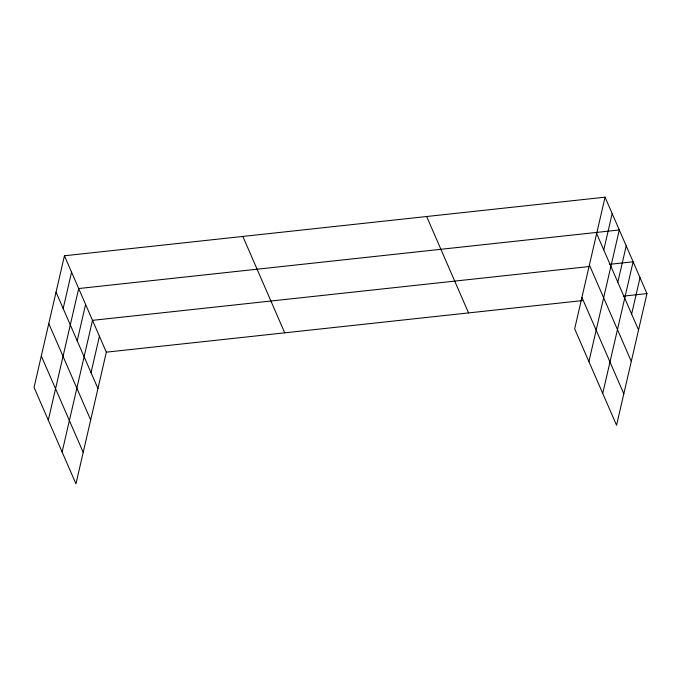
<?xml version="1.0" encoding="UTF-8"?>
<svg xmlns="http://www.w3.org/2000/svg" width="681" height="681" viewBox="0 0 681 681"><rect width="100%" height="100%" fill="white"/><g stroke="black" fill="none" stroke-linecap="round" stroke-linejoin="round"><path stroke-width="1.02" d="M64.44 255.767L34.05 387.412L75.949 483.816L106.338 352.162L64.44 255.767L605.051 197.184L646.95 293.588L616.56 425.233L574.662 328.838L605.051 197.184M63.171 308.536L71.565 272.153M48.291 420.194L78.69 288.54L619.293 229.965L588.903 361.611M77.2 340.823L85.602 304.45M62.124 452.005L92.514 320.351L589.039 266.552M91.033 372.635L99.426 336.261M603.775 249.953L612.176 213.57M617.812 282.24L626.214 245.867M602.728 393.422L633.126 261.776L609.538 264.33M631.636 314.06L640.038 277.678M106.338 352.162L582.357 300.585M623.37 296.141L646.95 293.588M596.65 233.566L638.548 329.962M589.397 265.003L631.296 361.398M581.914 297.393L623.813 393.797M426.646 216.515L468.554 312.92M242.845 236.435L284.743 332.83M56.046 292.149L97.945 388.545M48.785 323.586L90.684 419.981M41.311 355.976L83.21 452.371"/></g></svg>
